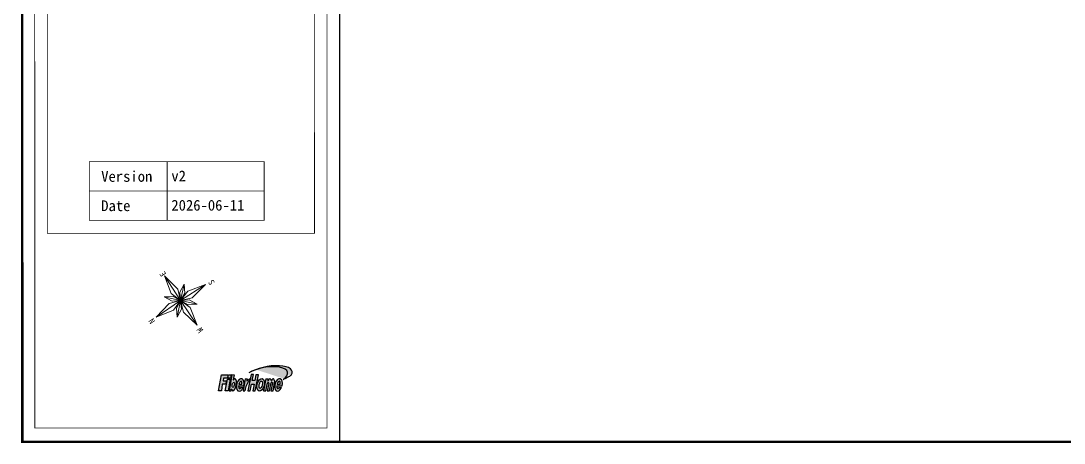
# Model space of a CAD drawing. Header units: metres. Extents: x 617888 to 618695, y 3705043 to 3706972.
# Drawn here: x 617888 to 617964.1, y 3706824.2 to 3706855 of the extents above; entities that cross this region are included whole.
import ezdxf

# ---------------------------------------------------------------- set-up
doc = ezdxf.new("R2010")
doc.units = ezdxf.units.M
doc.header["$MEASUREMENT"] = 0
doc.layers.get('0').update_dxf_attribs({"linetype": 'CONTINUOUS', "lineweight": 100})
doc.layers.add('BOEDER', color=7, linetype='CONTINUOUS')
doc.layers.add('BOM', color=7, linetype='CONTINUOUS', lineweight=20)
doc.layers.add('COMPASS', color=7, linetype='CONTINUOUS', lineweight=20)
doc.styles.get("Standard").update_dxf_attribs({"font": 'simhei.ttf'})

# ---------------------------------------------------------------- blocks, each defined once
blk = doc.blocks.new('*U103')
at = {"true_color": 0xf8991e}
h = blk.add_hatch(color=30, dxfattribs=at)
h.dxf.hatch_style = 1
edge = h.paths.add_edge_path()
edge.add_ellipse((-558403.05, 271914.77), major_axis=(9.64, 1.77), ratio=0.37847, start_angle=338.8248, end_angle=496.8005, ccw=False)
edge.add_line((-558393.82, 271915.11), (-558393.98, 271914.94))
edge.add_line((-558393.98, 271914.94), (-558394.16, 271914.78))
edge.add_line((-558394.16, 271914.78), (-558394.42, 271914.6))
edge.add_line((-558394.42, 271914.6), (-558394.84, 271914.35))
edge.add_line((-558394.84, 271914.35), (-558396.28, 271913.67))
edge.add_line((-558396.28, 271913.67), (-558396.98, 271913.36))
edge.add_ellipse((-558403.94, 271914.55), major_axis=(-8.75, -1.54), ratio=0.404771, start_angle=138.4888, end_angle=314.6649)
h = blk.add_hatch(color=5)
h.dxf.hatch_style = 1
h.paths.add_polyline_path([(-558422.64, 271908.86), (-558421.38, 271915.24), (-558418.95, 271915.24), (-558419.08, 271913.9), (-558420.63, 271913.9), (-558420.74, 271912.81), (-558419.62, 271912.81), (-558419.75, 271911.46), (-558421.09, 271911.46), (-558421.45, 271908.86)])
h.paths.add_polyline_path([(-558418.84, 271913.93), (-558418.6, 271915.26), (-558417.64, 271915.26), (-558417.82, 271913.93)])
h.paths.add_polyline_path([(-558419.93, 271908.87), (-558419.03, 271913.48), (-558417.96, 271913.48), (-558418.75, 271908.87)])
edge = h.paths.add_edge_path()
edge.add_line((-558418.32, 271908.85), (-558417.31, 271915.27))
edge.add_line((-558417.31, 271915.27), (-558416.41, 271915.26))
edge.add_line((-558416.41, 271915.26), (-558416.8, 271913.18))
edge.add_line((-558416.8, 271913.18), (-558416.64, 271913.18))
edge.add_ellipse((-558416.47, 271911.25), major_axis=(-0.47, -2.36), ratio=0.358922, start_angle=320.6333, end_angle=579.4553, ccw=False)
edge.add_line((-558417.37, 271909.53), (-558417.56, 271909.53))
edge.add_line((-558417.56, 271909.53), (-558417.63, 271908.85))
edge.add_line((-558417.63, 271908.85), (-558418.32, 271908.85))
edge = h.paths.add_edge_path(flags=16)
edge.add_ellipse((-558416.74, 271911.24), major_axis=(0.24, 1), ratio=0.388456, start_angle=0, end_angle=360)
edge = h.paths.add_edge_path()
edge.add_line((-558414.62, 271910.86), (-558412.6, 271910.83))
edge.add_ellipse((-558414, 271911.18), major_axis=(0.62, 2.46), ratio=0.566032, start_angle=270, end_angle=613.9442)
edge.add_line((-558412.83, 271910.17), (-558413.7, 271910.2))
edge.add_ellipse((-558413.96, 271911.21), major_axis=(-0.33, -1.45), ratio=0.407099, start_angle=649.0035, end_angle=771.3658, ccw=False)
edge = h.paths.add_edge_path(flags=16)
edge.add_line((-558414.5, 271911.54), (-558413.3, 271911.52))
edge.add_ellipse((-558413.96, 271911.21), major_axis=(0.33, 1.45), ratio=0.407099, start_angle=287.9311, end_angle=441.951)
h = blk.add_hatch(color=5)
h.dxf.hatch_style = 1
h.paths.add_polyline_path([(-558412.81, 271908.88), (-558411.98, 271913.65), (-558411.19, 271913.65), (-558411.32, 271912.88), (-558411.07, 271912.89, -0.114015), (-558410.34, 271913.59), (-558410.22, 271913.59), (-558410.22, 271913.03, 0.186613), (-558412.11, 271908.88)])
h.paths.add_polyline_path([(-558410.99, 271908.88), (-558409.7, 271915.27), (-558408.78, 271915.27), (-558409.25, 271912.91), (-558408.21, 271912.99), (-558407.87, 271915.25), (-558406.74, 271915.25), (-558408.01, 271908.87), (-558409.01, 271908.87), (-558408.53, 271911.52), (-558409.58, 271911.52), (-558410.04, 271908.88)])
edge = h.paths.add_edge_path()
edge.add_ellipse((-558405.9, 271911.24), major_axis=(0.62, 2.46), ratio=0.566032, start_angle=0, end_angle=360)
edge = h.paths.add_edge_path(flags=16)
edge.add_ellipse((-558405.86, 271911.26), major_axis=(0.33, 1.45), ratio=0.407099, start_angle=0, end_angle=360)
edge = h.paths.add_edge_path()
edge.add_line((-558404.76, 271908.81), (-558403.89, 271913.6))
edge.add_line((-558403.89, 271913.6), (-558403.01, 271913.6))
edge.add_line((-558403.01, 271913.6), (-558403.11, 271912.88))
edge.add_line((-558403.11, 271912.88), (-558402.97, 271912.88))
edge.add_ellipse((-558402.42, 271912.15), major_axis=(0.21, 1.47), ratio=0.489833, start_angle=664.225, end_angle=784.1083, ccw=False)
edge.add_line((-558401.71, 271912.88), (-558401.63, 271912.88))
edge.add_ellipse((-558401.08, 271912.14), major_axis=(0.21, 1.46), ratio=0.491619, start_angle=290.4179, end_angle=423.6418, ccw=False)
edge.add_line((-558400.33, 271912.55), (-558400.97, 271908.81))
edge.add_line((-558400.97, 271908.81), (-558401.87, 271908.81))
edge.add_line((-558401.87, 271908.81), (-558401.24, 271912.03))
edge.add_line((-558401.24, 271912.03), (-558401.24, 271912.04))
edge.add_line((-558401.24, 271912.04), (-558401.24, 271912.04))
edge.add_ellipse((-558401.5, 271911.75), major_axis=(-0.09, -0.448), ratio=0.639378, start_angle=137.6568, end_angle=241.4765)
edge.add_line((-558401.71, 271912.01), (-558402.37, 271908.81))
edge.add_line((-558402.37, 271908.81), (-558403.25, 271908.81))
edge.add_line((-558403.25, 271908.81), (-558402.76, 271911.31))
edge.add_line((-558402.76, 271911.31), (-558402.66, 271911.79))
edge.add_ellipse((-558402.96, 271911.74), major_axis=(-0.09, -0.448), ratio=0.639378, start_angle=103.6263, end_angle=250.8875)
edge.add_line((-558403.2, 271911.94), (-558403.84, 271908.81))
edge.add_line((-558403.84, 271908.81), (-558404.76, 271908.81))
edge = h.paths.add_edge_path()
edge.add_line((-558399.45, 271910.88), (-558397.43, 271910.86))
edge.add_ellipse((-558398.82, 271911.21), major_axis=(0.62, 2.46), ratio=0.566032, start_angle=270, end_angle=613.9442)
edge.add_line((-558397.65, 271910.19), (-558398.53, 271910.22))
edge.add_ellipse((-558398.79, 271911.23), major_axis=(-0.33, -1.45), ratio=0.407099, start_angle=649.0035, end_angle=771.3658, ccw=False)
edge = h.paths.add_edge_path(flags=16)
edge.add_line((-558399.32, 271911.56), (-558398.12, 271911.55))
edge.add_ellipse((-558398.79, 271911.23), major_axis=(0.33, 1.45), ratio=0.407099, start_angle=287.9311, end_angle=441.951)
at = {"color": 5}
for p, q in [((-558422.64, 271908.86), (-558421.38, 271915.24)), ((-558421.38, 271915.24), (-558418.95, 271915.24)), ((-558420.63, 271913.9), (-558420.74, 271912.81)), ((-558420.74, 271912.81), (-558419.62, 271912.81)), ((-558419.08, 271913.9), (-558420.63, 271913.9)), ((-558419.93, 271908.87), (-558419.03, 271913.48)), ((-558419.62, 271912.81), (-558419.75, 271911.46)), ((-558418.95, 271915.24), (-558419.08, 271913.9)), ((-558419.03, 271913.48), (-558417.96, 271913.48)), ((-558418.84, 271913.93), (-558418.6, 271915.26)), ((-558417.82, 271913.93), (-558418.84, 271913.93)), ((-558417.96, 271913.48), (-558418.75, 271908.87)), ((-558418.6, 271915.26), (-558417.64, 271915.26)), ((-558417.31, 271915.27), (-558418.32, 271908.85)), ((-558417.64, 271915.26), (-558417.82, 271913.93)), ((-558417.31, 271915.27), (-558416.41, 271915.26)), ((-558416.41, 271915.26), (-558416.8, 271913.18)), ((-558416.8, 271913.18), (-558416.64, 271913.18)), ((-558411.98, 271913.65), (-558412.81, 271908.88)), ((-558411.98, 271913.65), (-558411.19, 271913.65)), ((-558411.19, 271913.65), (-558411.32, 271912.88)), ((-558411.32, 271912.88), (-558411.07, 271912.89)), ((-558411.32, 271912.88), (-558411.32, 271912.88)), ((-558409.71, 271915.27), (-558410.99, 271908.88)), ((-558410.34, 271913.59), (-558410.22, 271913.59)), ((-558410.22, 271913.59), (-558410.22, 271913.03)), ((-558408.78, 271915.27), (-558409.7, 271915.27)), ((-558409.25, 271912.91), (-558408.78, 271915.27)), ((-558408.21, 271912.99), (-558409.25, 271912.91)), ((-558407.87, 271915.25), (-558408.21, 271912.99)), ((-558408.01, 271908.87), (-558406.74, 271915.25)), ((-558406.74, 271915.25), (-558407.87, 271915.25)), ((-558403.89, 271913.6), (-558404.76, 271908.81)), ((-558403.89, 271913.6), (-558403.01, 271913.6)), ((-558403.84, 271908.81), (-558403.2, 271911.94)), ((-558402.66, 271911.79), (-558403.25, 271908.81)), ((-558403.01, 271913.6), (-558403.11, 271912.88)), ((-558403.11, 271912.88), (-558402.89, 271912.88)), ((-558402.37, 271908.81), (-558401.71, 271912.01)), ((-558401.24, 271912.04), (-558401.87, 271908.81)), ((-558401.71, 271912.88), (-558401.63, 271912.88)), ((-558401.7, 271912.04), (-558401.69, 271912.04)), ((-558401.24, 271912.04), (-558401.24, 271912.04)), ((-558400.97, 271908.81), (-558400.32, 271912.63)), ((-558421.45, 271908.86), (-558422.64, 271908.86)), ((-558421.09, 271911.46), (-558421.45, 271908.86)), ((-558419.75, 271911.46), (-558421.09, 271911.46)), ((-558418.75, 271908.87), (-558419.93, 271908.87)), ((-558418.32, 271908.85), (-558417.63, 271908.85)), ((-558417.63, 271908.85), (-558417.56, 271909.53)), ((-558417.56, 271909.53), (-558417.37, 271909.53)), ((-558414.62, 271910.86), (-558412.6, 271910.83)), ((-558414.5, 271911.54), (-558413.3, 271911.52)), ((-558413.7, 271910.2), (-558412.83, 271910.17)), ((-558412.81, 271908.88), (-558412.11, 271908.88)), ((-558410.99, 271908.88), (-558410.04, 271908.88)), ((-558410.04, 271908.88), (-558409.58, 271911.52)), ((-558409.58, 271911.52), (-558408.53, 271911.52)), ((-558408.53, 271911.52), (-558409.01, 271908.87)), ((-558409.01, 271908.87), (-558408.01, 271908.87)), ((-558404.76, 271908.81), (-558403.84, 271908.81)), ((-558403.25, 271908.81), (-558402.37, 271908.81)), ((-558401.87, 271908.81), (-558400.97, 271908.81)), ((-558399.45, 271910.88), (-558397.43, 271910.86)), ((-558399.32, 271911.56), (-558398.12, 271911.55)), ((-558398.53, 271910.22), (-558397.65, 271910.19))]:
    blk.add_line(p, q, dxfattribs=at)
at = {"color": 30, "true_color": 0xf8991e}
blk.add_lwpolyline([(-558393.82, 271915.11), (-558393.98, 271914.94), (-558394.16, 271914.78), (-558394.42, 271914.6), (-558394.84, 271914.35), (-558396.28, 271913.67), (-558396.98, 271913.36)], dxfattribs=at)
at = {"color": 5}
for centre, radius, start, end in [((-558405.8, 271908.5), 6.32, 134.2922, 176.5744), ((-558409.2, 271911.65), 2.25, 120.6665, 146.6844)]:
    blk.add_arc(centre, radius, start, end, dxfattribs=at)
at = {"color": 30, "true_color": 0xf8991e}
for centre, major_axis, ratio, start_param, end_param in [((-558403.05, 271914.77), (-9.64, -1.77), 0.37847, 2.772016, 5.529211), ((-558403.94, 271914.55), (-8.75, -1.54), 0.404771, 2.417086, 5.491939)]:
    blk.add_ellipse(centre, major_axis=major_axis, ratio=ratio, start_param=start_param, end_param=end_param, dxfattribs=at)
at = {"color": 5}
for centre, major_axis, ratio, start_param, end_param in [((-558416.47, 271911.25), (0.47, 2.36), 0.358922, 2.454514, 6.971811), ((-558414, 271911.18), (0.62, 2.46), 0.566032, 4.712389, 10.715347), ((-558413.96, 271911.21), (0.33, 1.45), 0.407099, 5.025346, 7.7135), ((-558402.96, 271911.74), (-0.09, -0.448), 0.639378, 1.80862, 4.378813), ((-558402.42, 271912.15), (-0.21, -1.47), 0.489833, 8.451321, 10.543679), ((-558402.42, 271912.15), (-0.21, -1.47), 0.489833, 8.451321, 10.543679), ((-558401.5, 271911.75), (-0.09, -0.448), 0.639378, 2.377257, 4.214561), ((-558401.08, 271912.14), (-0.21, -1.46), 0.491619, 1.927156, 4.252351), ((-558401.08, 271912.14), (-0.21, -1.46), 0.491619, 1.927156, 4.252351), ((-558398.82, 271911.21), (0.62, 2.46), 0.566032, 4.712389, 10.715347), ((-558398.79, 271911.23), (0.33, 1.45), 0.407099, 5.025346, 7.7135), ((-558413.96, 271911.21), (0.33, 1.45), 0.407099, 8.185655, 10.321281), ((-558398.79, 271911.23), (0.33, 1.45), 0.407099, 8.185655, 10.321281)]:
    blk.add_ellipse(centre, major_axis=major_axis, ratio=ratio, start_param=start_param, end_param=end_param, dxfattribs=at)
for centre, major_axis, ratio in [((-558416.74, 271911.24), (0.24, 1), 0.388456), ((-558405.9, 271911.24), (0.62, 2.46), 0.566032), ((-558405.86, 271911.26), (0.33, 1.45), 0.407099)]:
    blk.add_ellipse(centre, major_axis=major_axis, ratio=ratio, dxfattribs=at)
blk = doc.blocks.new('zhibei')
for p, q in [((2499.6, 1704.3), (2492.6, 1670.6)), ((2499.9, 1650.2), (2499.6, 1704.3)), ((2499.6, 1704.3), (2507.1, 1670.6)), ((2499.9, 1650.2), (2499.6, 1704.3)), ((2499.9, 1650.2), (2478.2, 1672)), ((2478.2, 1672), (2486.1, 1657.6)), ((2499.9, 1650.2), (2478.2, 1672)), ((2478.2, 1672), (2492.5, 1664)), ((2492.5, 1664), (2499.9, 1650.2)), ((2492.6, 1670.6), (2499.9, 1650.2)), ((2499.9, 1650.2), (2522.2, 1671.4)), ((2499.9, 1650.2), (2522.2, 1671.4)), ((2507.1, 1670.6), (2499.9, 1650.2)), ((2507.6, 1663.8), (2499.9, 1650.2)), ((2522.2, 1671.4), (2507.6, 1663.8)), ((2522.2, 1671.4), (2513.8, 1657.2)), ((2445.8, 1649.9), (2479.4, 1657.4)), ((2499.9, 1650.2), (2445.8, 1649.9)), ((2499.9, 1650.2), (2445.8, 1649.9)), ((2445.8, 1649.9), (2479.5, 1642.8)), ((2499.9, 1650.2), (2477.8, 1628.7)), ((2499.9, 1650.2), (2477.8, 1628.7)), ((2477.8, 1628.7), (2486, 1643)), ((2479.4, 1657.4), (2499.9, 1650.2)), ((2479.5, 1642.8), (2499.9, 1650.2)), ((2486, 1643), (2499.9, 1650.2)), ((2486.1, 1657.6), (2499.9, 1650.2)), ((2492.3, 1636.5), (2499.9, 1650.2)), ((2492.5, 1629.9), (2499.9, 1650.2)), ((2499.9, 1650.2), (2499.2, 1596.2)), ((2499.9, 1650.2), (2499.2, 1596.2)), ((2520.4, 1657.3), (2499.9, 1650.2)), ((2513.8, 1657.2), (2499.9, 1650.2)), ((2507, 1629.7), (2499.9, 1650.2)), ((2520.1, 1642.8), (2499.9, 1650.2)), ((2499.9, 1650.2), (2553.9, 1649.5)), ((2499.9, 1650.2), (2553.9, 1649.5)), ((2499.9, 1650.2), (2521.3, 1628.1)), ((2507, 1636.3), (2499.9, 1650.2)), ((2499.9, 1650.2), (2521.3, 1628.1)), ((2513.5, 1642.6), (2499.9, 1650.2)), ((2521.3, 1628.1), (2513.5, 1642.6)), ((2553.9, 1649.5), (2520.1, 1642.8)), ((2553.9, 1649.5), (2520.4, 1657.3)), ((2477.8, 1628.7), (2492.3, 1636.5)), ((2499.2, 1596.2), (2492.5, 1629.9)), ((2499.2, 1596.2), (2507, 1629.7)), ((2521.3, 1628.1), (2507, 1636.3))]:
    blk.add_line(p, q)
blk = doc.blocks.new('zhibeizhen')
at = {"xscale": 0.2707042991923726, "yscale": 0.2707042991923726, "zscale": 0.2707042991923726}
blk.add_blockref('zhibei', (1830.51, 1211.14), dxfattribs=at)
for s, p in [('N', (2505.64, 1673.91)), ('W', (2488.71, 1656.5)), ('E', (2522.07, 1656.39)), ('S', (2505.23, 1638.65))]:
    blk.add_text(s, height=3).set_placement(p)

msp = doc.modelspace()

# ---------------------------------------------------------------- linework, layer by layer
at = {"layer": 'BOEDER', "color": 0, "ltscale": 0.6, "const_width": 0.184}
msp.add_lwpolyline([(618095.625, 3706972.051), (617888.083, 3706972.051), (617888.092, 3706824.281), (618095.625, 3706824.282)], close=True, dxfattribs=at)
at = {"layer": 'BOEDER', "color": 0, "linetype": 'Continuous', "lineweight": -3, "const_width": 0.092}
msp.add_lwpolyline([(617911.243, 3706972.056), (618095.625, 3706972.056), (618095.626, 3706824.282), (617911.243, 3706824.282)], close=True, dxfattribs=at)
at = {"layer": 'BOEDER', "ltscale": 5, "const_width": 0.0552}
msp.add_lwpolyline([(617889.006, 3706825.289), (617889, 3706913.16)], dxfattribs=at)
at = {"layer": 'BOEDER', "color": 0, "ltscale": 5, "const_width": 0.0552}
for points in [[(617889.001, 3706913.16), (617910.323, 3706913.16), (617910.328, 3706825.289), (617889.009, 3706825.289)], [(617889.922, 3706873.512), (617909.403, 3706873.512), (617909.406, 3706839.492), (617889.922, 3706839.492)]]:
    msp.add_lwpolyline(points, close=True, dxfattribs=at)
at = {"layer": 'BOM', "color": 0, "ltscale": 5, "const_width": 0.0552}
msp.add_lwpolyline([(617892.989, 3706844.709), (617905.736, 3706844.709), (617905.736, 3706840.435), (617892.989, 3706840.435)], close=True, dxfattribs=at)
at = {"layer": 'BOM', "ltscale": 5, "const_width": 0.0641}
for points in [[(617898.655, 3706840.435), (617898.655, 3706844.709)], [(617892.989, 3706842.572), (617905.736, 3706842.572)]]:
    msp.add_lwpolyline(points, dxfattribs=at)

# ---------------------------------------------------------------- block references
at = {"layer": 'BOEDER', "color": 5, "lineweight": -3, "xscale": 0.1840294056160954, "yscale": 0.1840294056160954, "zscale": 0.1840294056160954}
msp.add_blockref('*U103', (720668.586, 3656788.777), dxfattribs=at)
at = {"layer": 'COMPASS', "xscale": 0.1472235244928765, "yscale": 0.1472235244928765, "zscale": 0.1472235244928765, "rotation": 123.6683874233906}
msp.add_blockref('zhibeizhen', (618307.415, 3706662.691), dxfattribs=at)

# ---------------------------------------------------------------- texts
at = {"layer": 'BOM', "lineweight": -3}
for s, p in [('Version', (617893.852, 3706843.247)), ('v2', (617898.968, 3706843.284)), ('Date', (617893.852, 3706841.11)), ('2026-06-11', (617898.968, 3706841.147))]:
    msp.add_text(s, height=0.7826, dxfattribs=at).set_placement(p)

doc.saveas('drawing.dxf')
